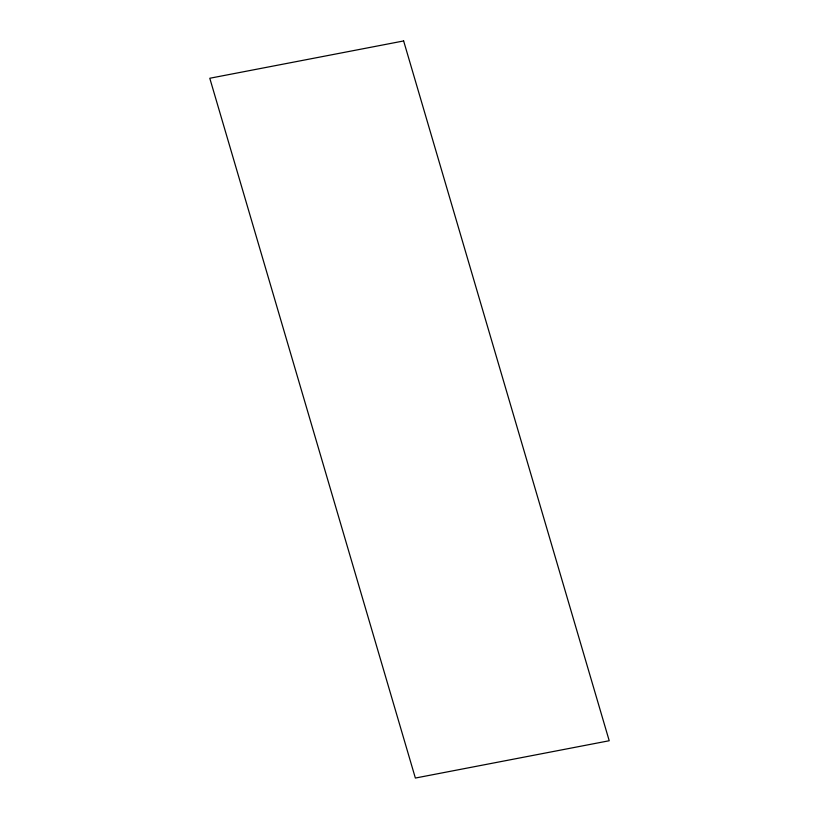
<?xml version="1.0" encoding="UTF-8"?>
<svg xmlns="http://www.w3.org/2000/svg" width="819" height="819" viewBox="0 0 819 819"><rect width="100%" height="100%" fill="white"/><g stroke="black" fill="none" stroke-linecap="round" stroke-linejoin="round"><path stroke-width="1.23" d="M403.634 40.95L209.787 78.255L415.366 778.05L609.213 740.745L403.634 40.95"/></g></svg>
